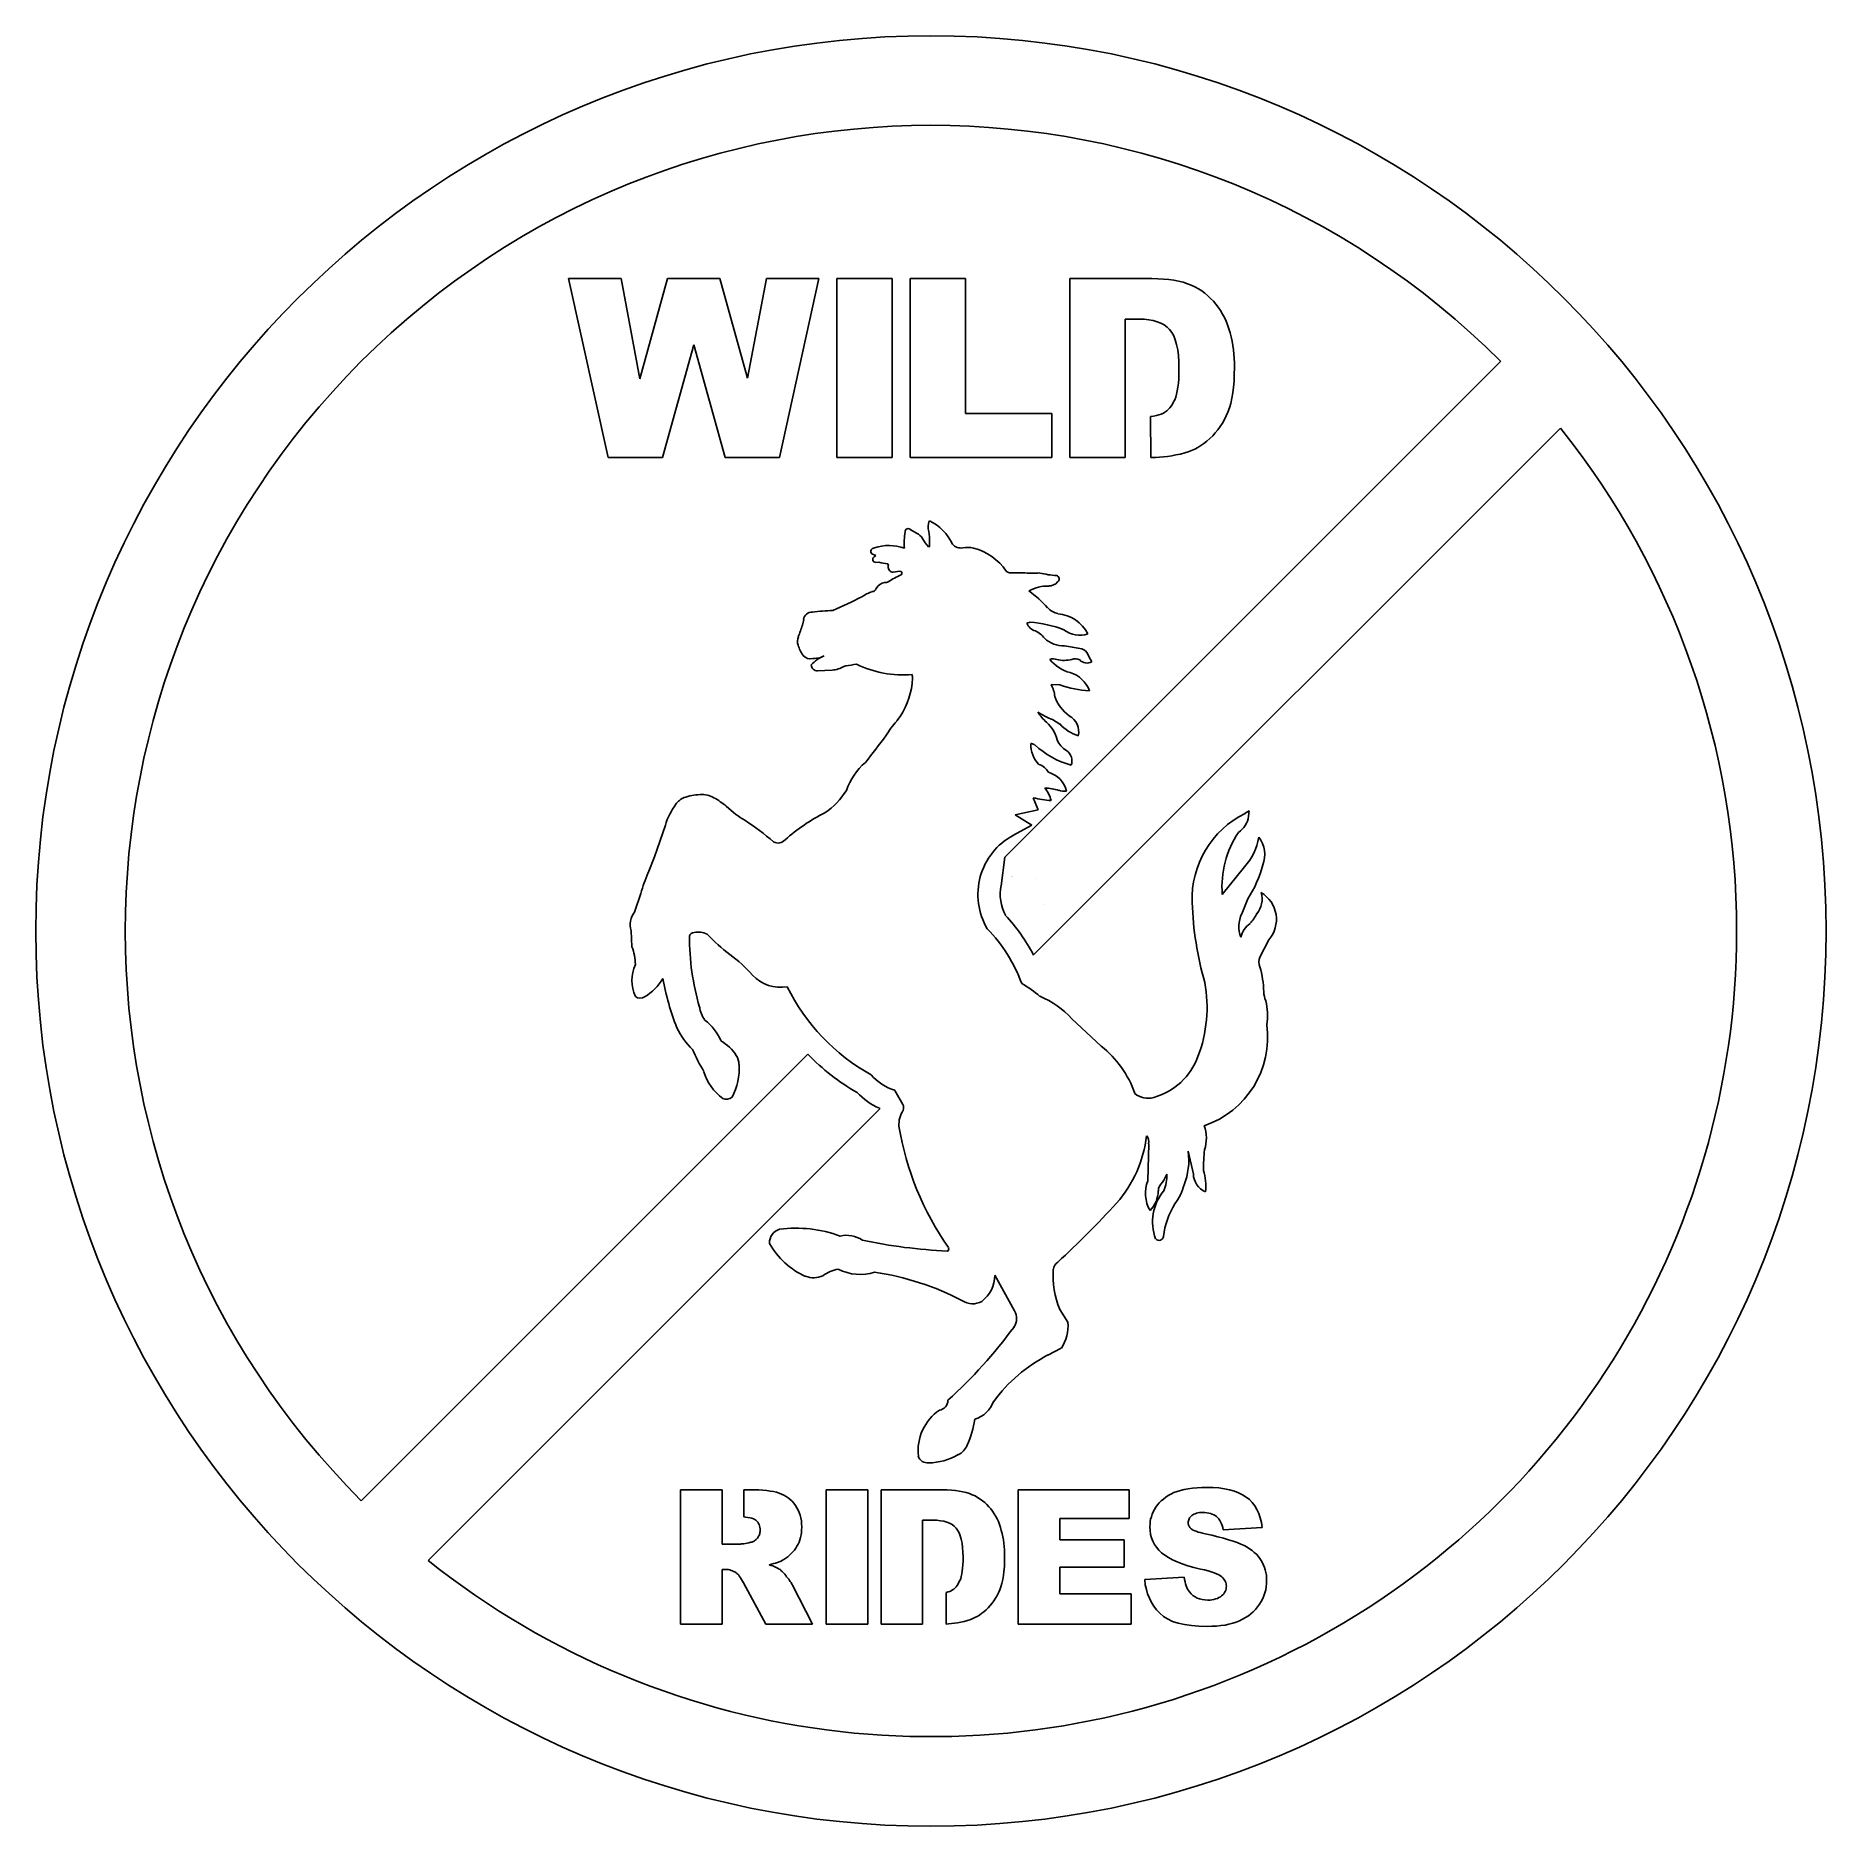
# Model space of a CAD drawing. Header units: metres. Extents: x 77.2 to 97.2, y 0.8 to 20.8.
import ezdxf

# ---------------------------------------------------------------- set-up
doc = ezdxf.new("R2010")
doc.units = ezdxf.units.M

msp = doc.modelspace()

# ---------------------------------------------------------------- linework, layer by layer
at = {"color": 1, "linetype": 'CONTINUOUS'}
for p, q in [((86.952, 15.278), (87.018, 15.243)), ((87.163, 15.203), (87.154, 15.261)), ((86.562, 14.992), (86.516, 15.013)), ((87.084, 15.182), (87.115, 15.133)), ((87.115, 15.133), (87.152, 15.088)), ((86.544, 14.978), (86.562, 14.992)), ((86.597, 14.918), (86.56, 14.916)), ((86.702, 14.872), (86.695, 14.899)), ((86.83, 14.818), (86.756, 14.807)), ((88.071, 14.798), (88.204, 14.799)), ((85.742, 14.214), (85.756, 14.279)), ((88.285, 14.249), (88.249, 14.237)), ((85.985, 13.873), (85.941, 13.849)), ((86.075, 13.711), (85.912, 13.704)), ((86.228, 13.761), (86.205, 13.752)), ((88.618, 13.548), (88.522, 13.55)), ((86.796, 13.144), (86.833, 13.196)), ((88.617, 13.11), (88.537, 13.159)), ((88.606, 12.37), (88.605, 12.368)), ((84.89, 12.193), (85, 12.101)), ((90.687, 12.113), (90.734, 12.139)), ((90.734, 12.139), (90.726, 12.079)), ((84.089, 11.626), (84.211, 11.98)), ((84.02, 11.449), (84.089, 11.626)), ((90.432, 11.207), (90.681, 11.516)), ((83.866, 11.008), (83.937, 11.216)), ((90.717, 11.157), (90.651, 10.991)), ((83.837, 10.622), (83.828, 10.801)), ((90.953, 10.7), (90.852, 10.504)), ((88.751, 9.816), (89.081, 9.511)), ((86.865, 8.86), (86.775, 9.018)), ((89.6, 8.008), (89.61, 8.422)), ((90.109, 8.083), (90.051, 8.337)), ((88.111, 6.554), (87.891, 6.952)), ((88.617, 6.57), (88.708, 6.427)), ((88.634, 6.137), (88.485, 6.061))]:
    msp.add_line(p, q, dxfattribs=at)
for centre, radius, start, end in [((87.686, 15.133), 0.807, 171.2593, 184.2442), ((86.923, 15.258), 0.035, 33.6907, 183.8007), ((86.943, 15.096), 0.165, 31.2636, 63.0478), ((87.356, 15.311), 0.209, 160.2714, 194.0363), ((86.916, 14.881), 0.557, 25.428, 63.9912), ((107.042, 14.911), 19.881, 179.1571, 179.4596), ((86.546, 15.038), 0.0391, 90, 219.806), ((86.708, 14.592), 0.512, 70.2497, 108.4541), ((87.152, 15.098), 0.01, 272.8629, 360), ((87.515, 15.204), 0.128, 220.7955, 279.1421), ((87.585, 14.854), 0.23, 72.946, 102.5279), ((87.498, 14.464), 0.63, 34.32, 75.7848), ((86.56, 14.949), 0.033, 118.0751, 270.7846), ((86.724, 15.318), 0.42, 252.3818, 265.9593), ((86.756, 14.862), 0.0555, 169.6952, 270), ((86.83, 14.795), 0.023, 306.1267, 90), ((88.071, 14.874), 0.076, 226.1254, 270), ((86.516, 14.643), 0.054, 273.3031, 340.1782), ((86.686, 14.556), 0.138, 100.988, 150.1137), ((86.668, 14.748), 0.0576, 261.2719, 304.1076), ((87.28, 13.798), 1.071, 114.0638, 122.718), ((88.316, 16.082), 1.287, 265.009, 273.5322), ((88.479, 14.233), 0.418, 87.9433, 119.507), ((88.674, 15.967), 1.203, 256.6302, 265.527), ((88.496, 14.778), 0.126, 268.8737, 320.0396), ((88.572, 14.73), 0.0388, 302.4272, 77.8604), ((84.315, 18.482), 4.469, 293.3092, 297.8718), ((86.734, 14.019), 0.609, 110.7528, 122.814), ((87.554, 13.597), 1.231, 41.1516, 54.2713), ((88.65, 14.57), 0.233, 224.0364, 256.6377), ((84.03, 14.752), 1.794, 338.1862, 342.5746), ((85.848, 14.267), 0.0933, 87.2048, 172.3448), ((86.084, 12.844), 1.533, 90, 98.664), ((88.385, 14.289), 0.145, 200.6816, 253.559), ((88.18, 12.921), 1.332, 68.7399, 85.4865), ((88.56, 13.928), 0.416, 26.9056, 85.0332), ((85.807, 14.034), 0.121, 155.4635, 201.0216), ((88.24, 13.917), 0.255, 36.4251, 65.9489), ((88.665, 14.302), 0.32, 226.7523, 271.0982), ((88.84, 14.386), 0.285, 231.6928, 288.7302), ((86.05, 14.094), 0.371, 196.201, 215.7876), ((85.833, 13.947), 0.109, 219.7648, 282.9973), ((86.16, 13.469), 0.44, 113.3691, 136.6344), ((85.791, 14.872), 1.033, 273.6936, 278.3457), ((88.544, 13.707), 0.131, 71.6147, 107.0115), ((88.843, 14.102), 0.432, 218.5756, 255.2676), ((88.666, 14.147), 0.326, 255.6665, 285.2677), ((88.327, 11.33), 2.675, 78.9143, 82.6181), ((88.789, 13.727), 0.112, 62.4028, 109.3251), ((88.921, 13.902), 0.111, 223.2244, 298.4532), ((88.835, 13.849), 0.105, 35.4812, 86.3404), ((90.319, 14.559), 1.542, 204.8738, 209.2821), ((85.908, 13.772), 0.0677, 180.067, 273.8428), ((86.052, 14.01), 0.299, 274.325, 300.7667), ((85.893, 16.491), 2.75, 276.9958, 279.4718), ((86.863, 14.841), 1.182, 244.0446, 275.0087), ((86.11, 13.671), 0.865, 326.668, 356.6567), ((86.838, 13.621), 0.135, 0.0483, 18.2758), ((88.641, 13.372), 0.326, 19.804, 73.5814), ((88.187, 13.378), 0.377, 6.1525, 27.2123), ((88.994, 13.572), 0.459, 199.599, 233.6491), ((88.988, 14.537), 1.056, 249.5074, 267.8086), ((88.812, 13.902), 0.792, 236.1405, 249.6769), ((88.844, 13.547), 0.562, 212.6356, 227.9908), ((88.624, 13.022), 0.205, 347.5268, 61.5112), ((87.534, 12.476), 0.995, 137.8522, 149.6992), ((88.221, 12.843), 0.378, 13.7297, 49.2916), ((88.957, 13.415), 0.456, 221.8939, 253.1074), ((76.753, 20.386), 12.382, 321.5204, 323.2527), ((88.308, 12.867), 0.0276, 102.7826, 121.6882), ((88.621, 12.884), 0.328, 178.957, 223.3505), ((88.283, 12.812), 0.0836, 48.6325, 76.9395), ((88.998, 13.578), 0.962, 226.8298, 254.651), ((88.814, 13.028), 0.245, 202.8741, 240.1034), ((88.618, 12.7), 0.135, 338.1383, 57.4429), ((86.933, 12.121), 0.743, 130.9883, 160.469), ((88.331, 12.489), 0.178, 27.4023, 73.0526), ((88.414, 12.296), 0.285, 13.1021, 74.6525), ((84.901, 11.78), 0.718, 142.8998, 163.8244), ((84.508, 12.086), 0.221, 113.54, 144.6142), ((84.633, 11.658), 0.665, 93.0021, 108.7359), ((84.613, 12.033), 0.29, 61.0743, 92.838), ((84.168, 11.293), 1.154, 51.2433, 59.5072), ((85.525, 12.806), 0.832, 304.1561, 328.3352), ((88.552, 13.111), 0.856, 254.3437, 267.8885), ((88.428, 11.843), 0.554, 71.3364, 87.7804), ((88.159, 12.163), 0.373, 14.4361, 38.7835), ((88.666, 12.524), 0.165, 248.5233, 278.7684), ((85.452, 12.674), 0.73, 231.7017, 241.0276), ((83.36, 9.409), 3.151, 49.1866, 56.4885), ((86.895, 10.322), 2.011, 116.6889, 132.0362), ((88.325, 11.279), 0.789, 100.7356, 100.7402), ((88.898, 14.009), 2.083, 249.7977, 249.7997), ((91.163, 11.156), 1.068, 116.4436, 182.1212), ((90.471, 12.114), 0.257, 303.4596, 352.19), ((85.47, 11.886), 0.105, 241.2405, 318.084), ((88.452, 11.206), 0.75, 118.4586, 210.7116), ((91.536, 11.289), 1.107, 146.5297, 184.2795), ((90.217, 11.941), 0.63, 317.5426, 351.2563), ((90.594, 11.651), 0.313, 338.5312, 38.3348), ((85.799, 10.679), 1.939, 156.5781, 163.9125), ((88.348, 12.83), 1.443, 259.464, 259.4664), ((88.374, 11.717), 0.421, 226.5845, 226.5913), ((89.586, 11.881), 1.344, 327.3736, 345.15), ((87.911, 11.065), 0.553, 35.6979, 35.7005), ((88.348, 12.83), 1.443, 270.4481, 270.4487), ((90.616, 11.157), 0.261, 320.6837, 15.4947), ((90.688, 10.927), 0.349, 319.3542, 59.1269), ((84.04, 10.869), 0.223, 141.3403, 197.6613), ((88.231, 11.105), 0.213, 356.0829, 356.0833), ((93.798, 11.239), 3.704, 181.8956, 195.9251), ((86.591, 9.631), 1.702, 19.8915, 44.4366), ((90.948, 10.849), 0.33, 154.3684, 201.4316), ((90.891, 10.676), 0.255, 125.7541, 168.2365), ((90.453, 11.164), 0.403, 315.7835, 334.6906), ((83.341, 10.421), 0.535, 0.2005, 22.0007), ((84.535, 10.72), 0.0601, 93.313, 157.6561), ((87.332, 10.746), 2.853, 180.0536, 196.2257), ((84.58, 10.563), 0.223, 64.1628, 102.594), ((86.146, 12.14), 2.013, 223.1523, 232.8518), ((84.266, 10.246), 0.428, 155.5442, 204.7275), ((84.123, 9.393), 1.399, 40.7108, 54.768), ((90.972, 10.452), 0.131, 156.458, 203.6295), ((83.676, 10.566), 0.588, 301.0173, 329.3992), ((87.316, 10.863), 3.19, 190.787, 201.0875), ((85.496, 10.591), 0.422, 222.4578, 280.4075), ((87.593, 9.136), 1.23, 49.2767, 60.8611), ((88.731, 9.944), 1.531, 339.0256, 10.504), ((89.652, 10.069), 1.245, 2.2823, 15.3763), ((83.931, 10.133), 0.086, 230.918, 304.1869), ((87.623, 11.191), 2.289, 206.3216, 240.8912), ((88.011, 9.151), 0.995, 41.9444, 67.245), ((91.189, 10.129), 0.293, 182.0323, 201.9538), ((90.269, 9.854), 0.669, 351.1464, 14.3067), ((84.903, 9.986), 0.311, 186.8178, 216.212), ((84.31, 9.351), 0.566, 23.1177, 52.8432), ((85.056, 10.048), 0.789, 204.916, 226.5829), ((89.896, 9.612), 1.044, 288.7491, 7.6509), ((86.896, 10.546), 2.612, 204.1977, 210.331), ((84.582, 9.138), 0.5, 32.5028, 60.2912), ((84.817, 9.298), 0.216, 2.0968, 30.3175), ((88.343, 8.589), 1.181, 19.504, 51.3591), ((85.188, 9.39), 0.571, 196.6391, 234.0366), ((84.377, 9.258), 0.659, 331.3737, 4.1294), ((89.466, 9.648), 0.738, 285.8155, 340.0065), ((86.948, 9.573), 0.581, 221.0373, 252.6725), ((84.893, 9.02), 0.1, 246.6784, 308.9991), ((86.775, 8.826), 0.0966, 341.8405, 20.7256), ((89.601, 9.151), 0.222, 229.295, 287.2423), ((87.115, 8.636), 0.295, 147.2127, 183.6703), ((90.09, 9.162), 3.315, 189.4529, 214.9877), ((89.841, 8.485), 0.414, 341.5863, 19.5442), ((88.19, 8.682), 1.408, 318.9808, 352.973), ((89.502, 8.442), 0.109, 349.2036, 38.2628), ((89.316, 8.237), 0.742, 338.1803, 7.7426), ((93.124, 8.077), 2.903, 174.5228, 179.0694), ((89.967, 7.869), 0.393, 159.1456, 209.4906), ((89.311, 8.287), 0.541, 327.0054, 337.7444), ((89.391, 8.059), 0.421, 337.2263, 3.0588), ((90.331, 8.09), 0.222, 181.9306, 247.2771), ((89.688, 7.95), 0.561, 353.3719, 18.1011), ((89.39, 7.904), 0.328, 315.8161, 358.2628), ((90.191, 7.55), 0.538, 139.9152, 200.783), ((89.845, 7.894), 0.127, 129.4643, 180.1959), ((89.409, 8.12), 0.617, 323.3273, 345.1193), ((81.57, 14.765), 10.397, 312.4981, 317.6356), ((90.616, 7.297), 0.845, 147.4975, 173.881), ((85.53, 7.317), 0.155, 105.995, 183.0283), ((85.675, 6.064), 1.414, 69.7666, 97.6229), ((86.127, 7.727), 0.861, 209.0675, 246.0257), ((86.237, 7.091), 0.308, 55.392, 103.7046), ((87.63, 13.019), 5.803, 257.8841, 267.3163), ((87.352, 7.246), 0.0251, 283.3321, 34.1848), ((89.726, 7.392), 0.0503, 221.6496, 354.4087), ((86.208, 6.637), 0.39, 99.5399, 127.474), ((86.385, 7.472), 0.511, 241.7556, 288.6231), ((89.542, 6.95), 1, 175.9189, 202.3334), ((88.67, 6.998), 0.127, 126.9473, 169.5034), ((85.867, 7.164), 0.24, 248.1741, 295.3717), ((86.087, 3.907), 3.115, 62.4271, 81.4886), ((87.526, 6.952), 0.365, 306.882, 359.9214), ((87.644, 6.845), 0.211, 236.8413, 298.7271), ((87.97, 6.469), 0.165, 324.9137, 30.8156), ((88.248, 6.389), 0.462, 326.9113, 4.7224), ((83.683, 9.625), 5.489, 312.1536, 323.6828), ((89.265, 4.539), 1.711, 117.1267, 144.114), ((87.591, 4.99), 0.557, 124.971, 186.0808), ((87.259, 5.553), 0.107, 276.3946, 1.644), ((87.572, 5.657), 0.327, 286.8223, 339.3958), ((86.739, 5.461), 0.935, 334.2312, 352.7564), ((87.397, 5.126), 0.198, 295.6229, 338.8257), ((87.14, 4.965), 0.109, 198.5747, 276.0425), ((87.151, 5.502), 0.645, 270, 300.8703)]:
    msp.add_arc(centre, radius, start, end, dxfattribs=at)
at = {"layer": '1', "color": 14, "linetype": 'CONTINUOUS'}
msp.add_line((86.605, 8.811), (86.602, 8.818), dxfattribs=at)
for centre, radius, start, end in [((88.452, 11.206), 0.5, 168.429, 207.6976), ((86.591, 9.631), 1.952, 27.4082, 43.4408), ((87.623, 11.191), 2.539, 224.1751, 239.9637), ((86.948, 9.573), 0.831, 224.2199, 245.3596)]:
    msp.add_arc(centre, radius, start, end, dxfattribs=at)
at = {"layer": '11', "color": 14, "linetype": 'CONTINUOUS'}
for p, q in [((83.129, 18.086), (83.716, 18.086)), ((83.573, 16.086), (83.129, 18.086)), ((83.716, 18.086), (83.927, 16.968)), ((83.927, 16.968), (84.236, 18.086)), ((84.236, 18.086), (84.82, 18.086)), ((84.82, 18.086), (85.129, 16.972)), ((85.129, 16.972), (85.342, 18.086)), ((85.342, 18.086), (85.925, 18.086)), ((85.925, 18.086), (85.485, 16.086)), ((86.125, 18.086), (86.745, 18.086)), ((86.125, 16.086), (86.125, 18.086)), ((86.745, 18.086), (86.745, 16.086)), ((86.945, 18.086), (87.564, 18.086)), ((86.945, 16.086), (86.945, 18.086)), ((87.564, 18.086), (87.564, 16.579)), ((88.728, 18.086), (89.645, 18.086)), ((88.728, 16.086), (88.728, 18.086)), ((89.645, 18.086), (89.712, 18.084)), ((89.712, 18.084), (89.776, 18.081)), ((89.776, 18.081), (89.835, 18.075)), ((89.835, 18.075), (89.891, 18.067)), ((89.891, 18.067), (89.944, 18.057)), ((89.944, 18.057), (89.995, 18.045)), ((89.995, 18.045), (90.042, 18.028)), ((90.042, 18.028), (90.085, 18.012)), ((90.085, 18.012), (90.126, 17.993)), ((90.126, 17.993), (90.165, 17.971)), ((90.165, 17.971), (90.202, 17.948)), ((90.202, 17.948), (90.237, 17.922)), ((90.237, 17.922), (90.271, 17.895)), ((90.271, 17.895), (90.302, 17.864)), ((90.302, 17.864), (90.333, 17.834)), ((90.333, 17.834), (90.361, 17.801)), ((90.361, 17.801), (90.388, 17.766)), ((89.346, 17.633), (89.346, 16.086)), ((89.5, 17.633), (89.346, 17.633)), ((89.559, 17.631), (89.5, 17.633)), ((89.612, 17.625), (89.559, 17.631)), ((89.661, 17.617), (89.612, 17.625)), ((89.706, 17.604), (89.661, 17.617)), ((89.747, 17.588), (89.706, 17.604)), ((90.388, 17.766), (90.413, 17.729)), ((90.413, 17.729), (90.435, 17.69)), ((90.435, 17.69), (90.456, 17.652)), ((90.456, 17.652), (90.474, 17.611)), ((90.474, 17.611), (90.49, 17.568)), ((89.784, 17.568), (89.747, 17.588)), ((89.817, 17.543), (89.784, 17.568)), ((89.843, 17.516), (89.817, 17.543)), ((89.868, 17.484), (89.843, 17.516)), ((89.891, 17.445), (89.868, 17.484)), ((89.907, 17.4), (89.891, 17.445)), ((90.49, 17.568), (90.507, 17.525)), ((90.507, 17.525), (90.519, 17.48)), ((90.519, 17.48), (90.531, 17.435)), ((90.531, 17.435), (90.542, 17.388)), ((84.529, 17.345), (84.179, 16.086)), ((84.879, 16.086), (84.529, 17.345)), ((89.921, 17.349), (89.907, 17.4)), ((89.934, 17.291), (89.921, 17.349)), ((89.942, 17.228), (89.934, 17.291)), ((89.946, 17.156), (89.942, 17.228)), ((90.542, 17.388), (90.55, 17.34)), ((90.55, 17.34), (90.556, 17.291)), ((90.556, 17.291), (90.562, 17.242)), ((90.562, 17.242), (90.566, 17.193)), ((88.002, 11.622), (93.542, 17.162)), ((89.948, 17.08), (89.946, 17.156)), ((89.946, 16.968), (89.948, 17.023)), ((89.948, 17.023), (89.948, 17.08)), ((90.566, 17.015), (90.564, 16.941)), ((90.566, 17.193), (90.568, 17.144)), ((90.568, 17.093), (90.566, 17.015)), ((90.568, 17.144), (90.568, 17.093)), ((94.921, 17.127), (94.921, 17.127)), ((89.921, 16.796), (89.929, 16.833)), ((89.929, 16.833), (89.936, 16.874)), ((89.936, 16.874), (89.942, 16.919)), ((89.942, 16.919), (89.946, 16.968)), ((90.55, 16.808), (90.539, 16.749)), ((90.558, 16.872), (90.55, 16.808)), ((90.564, 16.941), (90.558, 16.872)), ((89.792, 16.595), (89.813, 16.608)), ((89.813, 16.608), (89.829, 16.624)), ((89.829, 16.624), (89.846, 16.642)), ((89.846, 16.642), (89.862, 16.661)), ((89.862, 16.661), (89.876, 16.683)), ((89.876, 16.683), (89.889, 16.708)), ((89.889, 16.708), (89.901, 16.732)), ((89.901, 16.732), (89.913, 16.761)), ((89.913, 16.761), (89.921, 16.796)), ((90.513, 16.642), (90.494, 16.595)), ((90.527, 16.691), (90.513, 16.642)), ((90.539, 16.749), (90.527, 16.691)), ((87.564, 16.579), (88.528, 16.579)), ((88.324, 10.53), (94.21, 16.416)), ((88.528, 16.579), (88.528, 16.086)), ((89.631, 16.547), (89.663, 16.55)), ((89.631, 16.547), (89.633, 16.086)), ((89.663, 16.55), (89.696, 16.556)), ((89.696, 16.556), (89.725, 16.565)), ((89.725, 16.565), (89.751, 16.573)), ((89.751, 16.573), (89.774, 16.583)), ((89.774, 16.583), (89.792, 16.595)), ((90.408, 16.434), (90.382, 16.397)), ((90.433, 16.47), (90.408, 16.434)), ((90.456, 16.511), (90.433, 16.47)), ((90.476, 16.552), (90.456, 16.511)), ((90.494, 16.595), (90.476, 16.552)), ((90.159, 16.2), (90.124, 16.182)), ((90.194, 16.221), (90.159, 16.2)), ((90.226, 16.245), (90.194, 16.221)), ((90.259, 16.27), (90.226, 16.245)), ((90.292, 16.298), (90.259, 16.27)), ((90.325, 16.329), (90.292, 16.298)), ((90.353, 16.362), (90.325, 16.329)), ((90.382, 16.397), (90.353, 16.362)), ((84.179, 16.086), (83.573, 16.086)), ((85.485, 16.086), (84.879, 16.086)), ((86.745, 16.086), (86.125, 16.086)), ((88.528, 16.086), (86.945, 16.086)), ((89.346, 16.086), (88.728, 16.086)), ((89.645, 16.086), (89.633, 16.086)), ((89.688, 16.086), (89.645, 16.086)), ((89.731, 16.09), (89.688, 16.086)), ((89.776, 16.094), (89.731, 16.09)), ((89.821, 16.1), (89.776, 16.094)), ((89.868, 16.106), (89.821, 16.1)), ((89.915, 16.116), (89.868, 16.106)), ((89.964, 16.126), (89.915, 16.116)), ((90.013, 16.141), (89.964, 16.126)), ((90.05, 16.151), (90.013, 16.141)), ((90.087, 16.165), (90.05, 16.151)), ((90.124, 16.182), (90.087, 16.165)), ((88.094, 11.866), (88.094, 11.866)), ((87.961, 11.302), (88.002, 11.622)), ((87.712, 11.332), (87.712, 11.332)), ((80.814, 4.434), (85.802, 9.422)), ((81.561, 3.766), (86.605, 8.811)), ((84.38, 3.056), (84.38, 4.556)), ((84.38, 4.556), (84.845, 4.556)), ((84.845, 4.556), (84.845, 3.949)), ((85.088, 4.253), (85.088, 4.556)), ((85.088, 4.556), (85.153, 4.556)), ((85.153, 4.556), (85.205, 4.556)), ((85.205, 4.556), (85.254, 4.554)), ((85.254, 4.554), (85.3, 4.551)), ((85.3, 4.551), (85.343, 4.547)), ((85.343, 4.547), (85.383, 4.542)), ((85.383, 4.542), (85.418, 4.536)), ((85.418, 4.536), (85.452, 4.528)), ((85.452, 4.528), (85.481, 4.519)), ((85.481, 4.519), (85.509, 4.508)), ((85.509, 4.508), (85.536, 4.496)), ((85.536, 4.496), (85.561, 4.482)), ((85.561, 4.482), (85.584, 4.467)), ((85.584, 4.467), (85.607, 4.448)), ((85.607, 4.448), (85.627, 4.428)), ((85.627, 4.428), (85.647, 4.407)), ((85.647, 4.407), (85.665, 4.382)), ((86.006, 4.556), (86.471, 4.556)), ((86.006, 3.056), (86.006, 4.556)), ((86.471, 4.556), (86.471, 3.056)), ((86.621, 4.556), (87.309, 4.556)), ((86.621, 3.056), (86.621, 4.556)), ((87.309, 4.556), (87.359, 4.554)), ((87.359, 4.554), (87.407, 4.553)), ((87.407, 4.553), (87.452, 4.548)), ((87.452, 4.548), (87.493, 4.542)), ((87.493, 4.542), (87.533, 4.534)), ((87.533, 4.534), (87.571, 4.525)), ((87.571, 4.525), (87.607, 4.513)), ((87.607, 4.513), (87.639, 4.5)), ((87.639, 4.5), (87.67, 4.487)), ((87.67, 4.487), (87.699, 4.47)), ((87.699, 4.47), (87.726, 4.453)), ((87.726, 4.453), (87.752, 4.433)), ((87.752, 4.433), (87.779, 4.413)), ((87.779, 4.413), (87.802, 4.39)), ((88.151, 4.556), (89.393, 4.556)), ((88.151, 3.056), (88.151, 4.556)), ((89.393, 4.556), (89.393, 4.235)), ((89.707, 4.387), (89.727, 4.41)), ((89.727, 4.41), (89.75, 4.433)), ((89.75, 4.433), (89.774, 4.453)), ((89.774, 4.453), (89.8, 4.473)), ((89.8, 4.473), (89.829, 4.491)), ((89.829, 4.491), (89.859, 4.508)), ((89.859, 4.508), (89.892, 4.524)), ((89.892, 4.524), (89.927, 4.537)), ((89.927, 4.537), (89.965, 4.548)), ((89.965, 4.548), (90.007, 4.559)), ((90.007, 4.559), (90.051, 4.567)), ((90.051, 4.567), (90.099, 4.574)), ((90.099, 4.574), (90.15, 4.579)), ((90.15, 4.579), (90.203, 4.58)), ((90.203, 4.58), (90.26, 4.582)), ((90.26, 4.582), (90.331, 4.58)), ((90.331, 4.58), (90.395, 4.576)), ((90.395, 4.576), (90.457, 4.567)), ((90.457, 4.567), (90.514, 4.556)), ((90.514, 4.556), (90.567, 4.54)), ((90.567, 4.54), (90.615, 4.522)), ((90.615, 4.522), (90.659, 4.5)), ((90.659, 4.5), (90.699, 4.474)), ((90.699, 4.474), (90.735, 4.447)), ((90.735, 4.447), (90.767, 4.413)), ((90.767, 4.413), (90.796, 4.378)), ((85.108, 4.25), (85.088, 4.253)), ((85.134, 4.247), (85.108, 4.25)), ((85.157, 4.244), (85.134, 4.247)), ((85.177, 4.238), (85.157, 4.244)), ((85.196, 4.232), (85.177, 4.238)), ((85.211, 4.224), (85.196, 4.232)), ((85.223, 4.215), (85.211, 4.224)), ((85.234, 4.204), (85.223, 4.215)), ((85.243, 4.193), (85.234, 4.204)), ((85.665, 4.382), (85.681, 4.356)), ((85.681, 4.356), (85.694, 4.33)), ((85.694, 4.33), (85.707, 4.301)), ((85.707, 4.301), (85.718, 4.272)), ((85.718, 4.272), (85.725, 4.241)), ((85.725, 4.241), (85.73, 4.209)), ((85.73, 4.209), (85.733, 4.175)), ((87.085, 4.216), (87.085, 3.056)), ((87.2, 4.216), (87.085, 4.216)), ((87.244, 4.215), (87.2, 4.216)), ((87.284, 4.21), (87.244, 4.215)), ((87.321, 4.204), (87.284, 4.21)), ((87.355, 4.195), (87.321, 4.204)), ((87.802, 4.39), (87.825, 4.367)), ((87.825, 4.367), (87.846, 4.342)), ((87.846, 4.342), (87.866, 4.316)), ((87.866, 4.316), (87.884, 4.289)), ((87.884, 4.289), (87.901, 4.259)), ((87.901, 4.259), (87.917, 4.23)), ((87.917, 4.23), (87.931, 4.2)), ((89.393, 4.235), (88.616, 4.235)), ((88.616, 4.235), (88.616, 3.997)), ((89.628, 4.2), (89.632, 4.227)), ((89.632, 4.227), (89.64, 4.255)), ((89.64, 4.255), (89.649, 4.282)), ((89.649, 4.282), (89.661, 4.309)), ((89.661, 4.309), (89.674, 4.335)), ((89.674, 4.335), (89.691, 4.361)), ((89.691, 4.361), (89.707, 4.387)), ((90.054, 4.209), (90.051, 4.197)), ((90.058, 4.22), (90.054, 4.209)), ((90.062, 4.23), (90.058, 4.22)), ((90.067, 4.241), (90.062, 4.23)), ((90.074, 4.25), (90.067, 4.241)), ((90.082, 4.259), (90.074, 4.25)), ((90.093, 4.269), (90.082, 4.259)), ((90.104, 4.276), (90.093, 4.269)), ((90.116, 4.282), (90.104, 4.276)), ((90.128, 4.289), (90.116, 4.282)), ((90.144, 4.293), (90.128, 4.289)), ((90.159, 4.298), (90.144, 4.293)), ((90.176, 4.301), (90.159, 4.298)), ((90.194, 4.302), (90.176, 4.301)), ((90.214, 4.302), (90.194, 4.302)), ((90.239, 4.302), (90.214, 4.302)), ((90.26, 4.299), (90.239, 4.302)), ((90.282, 4.296), (90.26, 4.299)), ((90.302, 4.29), (90.282, 4.296)), ((90.32, 4.284), (90.302, 4.29)), ((90.337, 4.276), (90.32, 4.284)), ((90.354, 4.267), (90.337, 4.276)), ((90.368, 4.256), (90.354, 4.267)), ((90.381, 4.244), (90.368, 4.256)), ((90.394, 4.23), (90.381, 4.244)), ((90.405, 4.213), (90.394, 4.23)), ((90.414, 4.197), (90.405, 4.213)), ((90.796, 4.378), (90.819, 4.336)), ((90.819, 4.336), (90.841, 4.292)), ((90.841, 4.292), (90.857, 4.244)), ((90.857, 4.244), (90.87, 4.19)), ((85.225, 4), (85.232, 4.008)), ((85.232, 4.008), (85.24, 4.017)), ((85.24, 4.017), (85.246, 4.026)), ((85.251, 4.181), (85.243, 4.193)), ((85.246, 4.026), (85.252, 4.037)), ((85.257, 4.167), (85.251, 4.181)), ((85.252, 4.037), (85.258, 4.046)), ((85.263, 4.154), (85.257, 4.167)), ((85.258, 4.046), (85.262, 4.057)), ((85.262, 4.057), (85.265, 4.068)), ((85.266, 4.138), (85.263, 4.154)), ((85.265, 4.068), (85.268, 4.08)), ((85.269, 4.121), (85.266, 4.138)), ((85.268, 4.08), (85.269, 4.091)), ((85.269, 4.103), (85.269, 4.121)), ((85.269, 4.091), (85.269, 4.103)), ((85.721, 4.023), (85.713, 3.997)), ((85.727, 4.051), (85.721, 4.023)), ((85.731, 4.08), (85.727, 4.051)), ((85.733, 4.109), (85.731, 4.08)), ((85.733, 4.175), (85.734, 4.14)), ((85.734, 4.14), (85.733, 4.109)), ((87.385, 4.183), (87.355, 4.195)), ((87.413, 4.167), (87.385, 4.183)), ((87.438, 4.149), (87.413, 4.167)), ((87.458, 4.129), (87.438, 4.149)), ((87.476, 4.104), (87.458, 4.129)), ((87.493, 4.075), (87.476, 4.104)), ((87.505, 4.041), (87.493, 4.075)), ((87.516, 4.003), (87.505, 4.041)), ((87.525, 3.96), (87.516, 4.003)), ((87.931, 4.2), (87.943, 4.167)), ((87.943, 4.167), (87.955, 4.135)), ((87.955, 4.135), (87.964, 4.101)), ((87.964, 4.101), (87.974, 4.068)), ((87.974, 4.068), (87.981, 4.032)), ((87.981, 4.032), (87.987, 3.997)), ((89.623, 4.143), (89.625, 4.172)), ((89.625, 4.1), (89.623, 4.143)), ((89.625, 4.172), (89.628, 4.2)), ((89.631, 4.058), (89.625, 4.1)), ((89.641, 4.02), (89.631, 4.058)), ((89.655, 3.982), (89.641, 4.02)), ((90.051, 4.197), (90.051, 4.184)), ((90.051, 4.184), (90.051, 4.177)), ((90.051, 4.177), (90.053, 4.167)), ((90.053, 4.167), (90.056, 4.158)), ((90.056, 4.158), (90.061, 4.15)), ((90.061, 4.15), (90.065, 4.143)), ((90.065, 4.143), (90.07, 4.135)), ((90.07, 4.135), (90.078, 4.127)), ((90.078, 4.127), (90.085, 4.12)), ((90.085, 4.12), (90.094, 4.112)), ((90.094, 4.112), (90.108, 4.106)), ((90.108, 4.106), (90.124, 4.098)), ((90.124, 4.098), (90.14, 4.092)), ((90.14, 4.092), (90.162, 4.084)), ((90.162, 4.084), (90.185, 4.078)), ((90.185, 4.078), (90.213, 4.071)), ((90.213, 4.071), (90.242, 4.064)), ((90.242, 4.064), (90.314, 4.049)), ((90.314, 4.049), (90.383, 4.032)), ((90.383, 4.032), (90.444, 4.015)), ((90.423, 4.177), (90.414, 4.197)), ((90.431, 4.157), (90.423, 4.177)), ((90.437, 4.134), (90.431, 4.157)), ((90.441, 4.109), (90.437, 4.134)), ((90.879, 4.135), (90.441, 4.109)), ((90.444, 4.015), (90.503, 3.998)), ((90.87, 4.19), (90.879, 4.135)), ((84.845, 3.949), (85.042, 3.949)), ((85.042, 3.949), (85.05, 3.949)), ((85.05, 3.949), (85.06, 3.951)), ((85.06, 3.951), (85.074, 3.952)), ((85.074, 3.952), (85.088, 3.954)), ((85.088, 3.954), (85.105, 3.957)), ((85.105, 3.957), (85.123, 3.96)), ((85.123, 3.96), (85.143, 3.965)), ((85.143, 3.965), (85.165, 3.969)), ((85.165, 3.969), (85.176, 3.972)), ((85.176, 3.972), (85.186, 3.975)), ((85.186, 3.975), (85.197, 3.98)), ((85.197, 3.98), (85.206, 3.986)), ((85.206, 3.986), (85.215, 3.992)), ((85.215, 3.992), (85.225, 4)), ((85.579, 3.808), (85.558, 3.793)), ((85.599, 3.825), (85.579, 3.808)), ((85.618, 3.843), (85.599, 3.825)), ((85.636, 3.862), (85.618, 3.843)), ((85.652, 3.882), (85.636, 3.862)), ((85.667, 3.903), (85.652, 3.882)), ((85.681, 3.925), (85.667, 3.903)), ((85.693, 3.948), (85.681, 3.925)), ((85.704, 3.972), (85.693, 3.948)), ((85.713, 3.997), (85.704, 3.972)), ((87.531, 3.912), (87.525, 3.96)), ((87.534, 3.859), (87.531, 3.912)), ((87.536, 3.802), (87.534, 3.859)), ((87.536, 3.759), (87.536, 3.802)), ((87.987, 3.997), (87.992, 3.96)), ((87.992, 3.96), (87.997, 3.923)), ((87.997, 3.923), (88, 3.886)), ((88, 3.886), (88.001, 3.85)), ((88.001, 3.811), (88, 3.753)), ((88.001, 3.85), (88.001, 3.811)), ((88.616, 3.997), (89.338, 3.997)), ((89.338, 3.997), (89.338, 3.691)), ((89.674, 3.946), (89.655, 3.982)), ((89.697, 3.914), (89.674, 3.946)), ((89.723, 3.882), (89.697, 3.914)), ((89.754, 3.853), (89.723, 3.882)), ((89.789, 3.825), (89.754, 3.853)), ((89.83, 3.799), (89.789, 3.825)), ((90.503, 3.998), (90.553, 3.983)), ((90.553, 3.983), (90.6, 3.966)), ((90.6, 3.966), (90.641, 3.949)), ((90.641, 3.949), (90.676, 3.932)), ((90.676, 3.932), (90.709, 3.916)), ((90.709, 3.916), (90.738, 3.897)), ((90.738, 3.897), (90.765, 3.877)), ((90.765, 3.877), (90.79, 3.857)), ((90.79, 3.857), (90.813, 3.836)), ((90.813, 3.836), (90.834, 3.814)), ((90.834, 3.814), (90.853, 3.79)), ((80.107, 3.727), (80.107, 3.727)), ((84.887, 3.665), (84.845, 3.665)), ((84.845, 3.665), (84.845, 3.056)), ((84.902, 3.665), (84.887, 3.665)), ((84.918, 3.664), (84.902, 3.665)), ((84.933, 3.661), (84.918, 3.664)), ((84.947, 3.656), (84.933, 3.661)), ((84.961, 3.651), (84.947, 3.656)), ((84.974, 3.645), (84.961, 3.651)), ((84.987, 3.639), (84.974, 3.645)), ((85.001, 3.63), (84.987, 3.639)), ((85.01, 3.622), (85.001, 3.63)), ((85.019, 3.613), (85.01, 3.622)), ((85.03, 3.602), (85.019, 3.613)), ((85.039, 3.589), (85.03, 3.602)), ((85.397, 3.725), (85.372, 3.719)), ((85.372, 3.719), (85.392, 3.711)), ((85.392, 3.711), (85.41, 3.705)), ((85.421, 3.731), (85.397, 3.725)), ((85.41, 3.705), (85.427, 3.698)), ((85.443, 3.737), (85.421, 3.731)), ((85.427, 3.698), (85.443, 3.691)), ((85.464, 3.745), (85.443, 3.737)), ((85.443, 3.691), (85.458, 3.684)), ((85.458, 3.684), (85.47, 3.678)), ((85.484, 3.753), (85.464, 3.745)), ((85.47, 3.678), (85.483, 3.67)), ((85.483, 3.67), (85.492, 3.664)), ((85.503, 3.76), (85.484, 3.753)), ((85.492, 3.664), (85.5, 3.658)), ((85.5, 3.658), (85.506, 3.651)), ((85.519, 3.77), (85.503, 3.76)), ((85.506, 3.651), (85.515, 3.644)), ((85.515, 3.644), (85.524, 3.635)), ((85.535, 3.777), (85.519, 3.77)), ((85.524, 3.635), (85.533, 3.624)), ((85.533, 3.624), (85.544, 3.612)), ((85.558, 3.793), (85.535, 3.777)), ((85.544, 3.612), (85.555, 3.599)), ((87.516, 3.589), (87.522, 3.616)), ((87.522, 3.616), (87.527, 3.647)), ((87.527, 3.647), (87.531, 3.681)), ((87.531, 3.681), (87.534, 3.717)), ((87.534, 3.717), (87.536, 3.759)), ((87.993, 3.645), (87.987, 3.598)), ((87.998, 3.698), (87.993, 3.645)), ((88, 3.753), (87.998, 3.698)), ((89.338, 3.691), (88.616, 3.691)), ((88.616, 3.691), (88.616, 3.395)), ((89.876, 3.774), (89.83, 3.799)), ((89.927, 3.75), (89.876, 3.774)), ((89.985, 3.728), (89.927, 3.75)), ((90.047, 3.708), (89.985, 3.728)), ((90.116, 3.688), (90.047, 3.708)), ((90.19, 3.67), (90.116, 3.688)), ((90.234, 3.661), (90.19, 3.67)), ((90.274, 3.65), (90.234, 3.661)), ((90.309, 3.639), (90.274, 3.65)), ((90.342, 3.628), (90.309, 3.639)), ((90.369, 3.618), (90.342, 3.628)), ((90.392, 3.607), (90.369, 3.618)), ((90.412, 3.595), (90.392, 3.607)), ((90.853, 3.79), (90.868, 3.767)), ((90.868, 3.767), (90.882, 3.741)), ((90.882, 3.741), (90.894, 3.714)), ((90.894, 3.714), (90.905, 3.688)), ((90.905, 3.688), (90.913, 3.661)), ((90.913, 3.661), (90.92, 3.633)), ((90.92, 3.633), (90.925, 3.604)), ((90.925, 3.604), (90.927, 3.575)), ((85.05, 3.573), (85.039, 3.589)), ((85.062, 3.555), (85.05, 3.573)), ((85.073, 3.536), (85.062, 3.555)), ((85.083, 3.515), (85.073, 3.536)), ((85.332, 3.056), (85.083, 3.515)), ((85.555, 3.599), (85.566, 3.584)), ((85.566, 3.584), (85.578, 3.57)), ((85.578, 3.57), (85.589, 3.556)), ((85.589, 3.556), (85.598, 3.542)), ((85.598, 3.542), (85.607, 3.53)), ((85.607, 3.53), (85.615, 3.519)), ((85.615, 3.519), (85.621, 3.509)), ((85.621, 3.509), (85.627, 3.499)), ((85.627, 3.499), (85.632, 3.49)), ((85.632, 3.49), (85.856, 3.056)), ((87.347, 3.409), (87.369, 3.415)), ((87.347, 3.409), (87.347, 3.409)), ((87.347, 3.409), (87.347, 3.056)), ((87.369, 3.415), (87.389, 3.421)), ((87.389, 3.421), (87.405, 3.429)), ((87.405, 3.429), (87.419, 3.438)), ((87.419, 3.438), (87.435, 3.447)), ((87.435, 3.447), (87.447, 3.46)), ((87.447, 3.46), (87.459, 3.473)), ((87.459, 3.473), (87.471, 3.487)), ((87.471, 3.487), (87.482, 3.504)), ((87.482, 3.504), (87.491, 3.523)), ((87.491, 3.523), (87.501, 3.541)), ((87.501, 3.541), (87.51, 3.562)), ((87.51, 3.562), (87.516, 3.589)), ((87.932, 3.406), (87.917, 3.375)), ((87.946, 3.438), (87.932, 3.406)), ((87.96, 3.473), (87.946, 3.438)), ((87.97, 3.51), (87.96, 3.473)), ((87.98, 3.553), (87.97, 3.51)), ((87.987, 3.598), (87.98, 3.553)), ((89.566, 3.552), (90.007, 3.579)), ((89.572, 3.496), (89.566, 3.552)), ((89.585, 3.443), (89.572, 3.496)), ((89.598, 3.392), (89.585, 3.443)), ((90.007, 3.579), (90.011, 3.553)), ((90.011, 3.553), (90.016, 3.529)), ((90.016, 3.529), (90.022, 3.506)), ((90.022, 3.506), (90.028, 3.484)), ((90.028, 3.484), (90.036, 3.466)), ((90.036, 3.466), (90.045, 3.447)), ((90.045, 3.447), (90.054, 3.43)), ((90.054, 3.43), (90.065, 3.415)), ((90.065, 3.415), (90.084, 3.394)), ((90.428, 3.584), (90.412, 3.595)), ((90.438, 3.572), (90.428, 3.584)), ((90.449, 3.559), (90.438, 3.572)), ((90.448, 3.395), (90.457, 3.407)), ((90.458, 3.547), (90.449, 3.559)), ((90.457, 3.407), (90.464, 3.421)), ((90.466, 3.535), (90.458, 3.547)), ((90.464, 3.421), (90.471, 3.435)), ((90.471, 3.521), (90.466, 3.535)), ((90.475, 3.507), (90.471, 3.521)), ((90.471, 3.435), (90.475, 3.449)), ((90.477, 3.493), (90.475, 3.507)), ((90.475, 3.449), (90.477, 3.464)), ((90.478, 3.48), (90.477, 3.493)), ((90.477, 3.464), (90.478, 3.48)), ((90.908, 3.404), (90.897, 3.372)), ((90.917, 3.438), (90.908, 3.404)), ((90.923, 3.473), (90.917, 3.438)), ((90.927, 3.509), (90.923, 3.473)), ((90.927, 3.575), (90.928, 3.544)), ((90.928, 3.544), (90.927, 3.509)), ((87.794, 3.215), (87.769, 3.194)), ((87.818, 3.238), (87.794, 3.215)), ((87.84, 3.263), (87.818, 3.238)), ((87.861, 3.289), (87.84, 3.263)), ((87.881, 3.317), (87.861, 3.289)), ((87.9, 3.344), (87.881, 3.317)), ((87.917, 3.375), (87.9, 3.344)), ((88.616, 3.395), (89.416, 3.395)), ((89.416, 3.395), (89.416, 3.056)), ((89.618, 3.344), (89.598, 3.392)), ((89.64, 3.298), (89.618, 3.344)), ((89.668, 3.255), (89.64, 3.298)), ((89.698, 3.215), (89.668, 3.255)), ((89.734, 3.177), (89.698, 3.215)), ((90.084, 3.394), (90.105, 3.375)), ((90.105, 3.375), (90.128, 3.36)), ((90.128, 3.36), (90.153, 3.347)), ((90.153, 3.347), (90.179, 3.337)), ((90.179, 3.337), (90.208, 3.331)), ((90.208, 3.331), (90.239, 3.326)), ((90.239, 3.326), (90.271, 3.324)), ((90.271, 3.324), (90.296, 3.324)), ((90.296, 3.324), (90.317, 3.328)), ((90.317, 3.328), (90.339, 3.331)), ((90.339, 3.331), (90.358, 3.337)), ((90.358, 3.337), (90.377, 3.343)), ((90.377, 3.343), (90.394, 3.351)), ((90.394, 3.351), (90.411, 3.36)), ((90.411, 3.36), (90.424, 3.371)), ((90.424, 3.371), (90.437, 3.383)), ((90.437, 3.383), (90.448, 3.395)), ((90.804, 3.22), (90.779, 3.194)), ((90.827, 3.248), (90.804, 3.22)), ((90.848, 3.277), (90.827, 3.248)), ((90.867, 3.308), (90.848, 3.277)), ((90.884, 3.34), (90.867, 3.308)), ((90.897, 3.372), (90.884, 3.34)), ((80.85, 3.055), (80.85, 3.055)), ((84.845, 3.056), (84.38, 3.056)), ((85.856, 3.056), (85.332, 3.056)), ((86.471, 3.056), (86.006, 3.056)), ((87.085, 3.056), (86.621, 3.056)), ((87.373, 3.059), (87.347, 3.056)), ((87.407, 3.062), (87.373, 3.059)), ((87.441, 3.067), (87.407, 3.062)), ((87.476, 3.071), (87.441, 3.067)), ((87.511, 3.079), (87.476, 3.071)), ((87.548, 3.086), (87.511, 3.079)), ((87.585, 3.097), (87.548, 3.086)), ((87.613, 3.105), (87.585, 3.097)), ((87.64, 3.116), (87.613, 3.105)), ((87.668, 3.128), (87.64, 3.116)), ((87.694, 3.142), (87.668, 3.128)), ((87.72, 3.157), (87.694, 3.142)), ((87.745, 3.176), (87.72, 3.157)), ((87.769, 3.194), (87.745, 3.176)), ((89.416, 3.056), (88.151, 3.056)), ((89.774, 3.142), (89.734, 3.177)), ((89.821, 3.113), (89.774, 3.142)), ((89.876, 3.086), (89.821, 3.113)), ((89.939, 3.067), (89.876, 3.086)), ((90.01, 3.05), (89.939, 3.067)), ((90.087, 3.039), (90.01, 3.05)), ((90.171, 3.031), (90.087, 3.039)), ((90.263, 3.03), (90.171, 3.031)), ((90.317, 3.031), (90.263, 3.03)), ((90.368, 3.034), (90.317, 3.031)), ((90.417, 3.039), (90.368, 3.034)), ((90.463, 3.045), (90.417, 3.039)), ((90.507, 3.054), (90.463, 3.045)), ((90.549, 3.065), (90.507, 3.054)), ((90.587, 3.077), (90.549, 3.065)), ((90.626, 3.093), (90.587, 3.077)), ((90.659, 3.11), (90.626, 3.093)), ((90.693, 3.128), (90.659, 3.11)), ((90.724, 3.148), (90.693, 3.128)), ((90.753, 3.171), (90.724, 3.148)), ((90.779, 3.194), (90.753, 3.171))]:
    msp.add_line(p, q, dxfattribs=at)
at = {"layer": '11', "color": 1, "linetype": 'CONTINUOUS'}
for p, q in [((88.374, 12.152), (88.321, 12.287)), ((88.118, 12.097), (88.374, 12.152)), ((88.303, 11.979), (88.118, 12.097)), ((88.094, 11.866), (88.303, 11.979))]:
    msp.add_line(p, q, dxfattribs=at)
at = {"layer": '11', "color": 14, "linetype": 'CONTINUOUS'}
msp.add_circle((87.178, 10.798), 10, dxfattribs=at)
for start, end in [(45, 225), (0, 38.6206), (231.3794, 360)]:
    msp.add_arc((87.178, 10.798), 9, start, end, dxfattribs=at)

doc.saveas('drawing.dxf')
